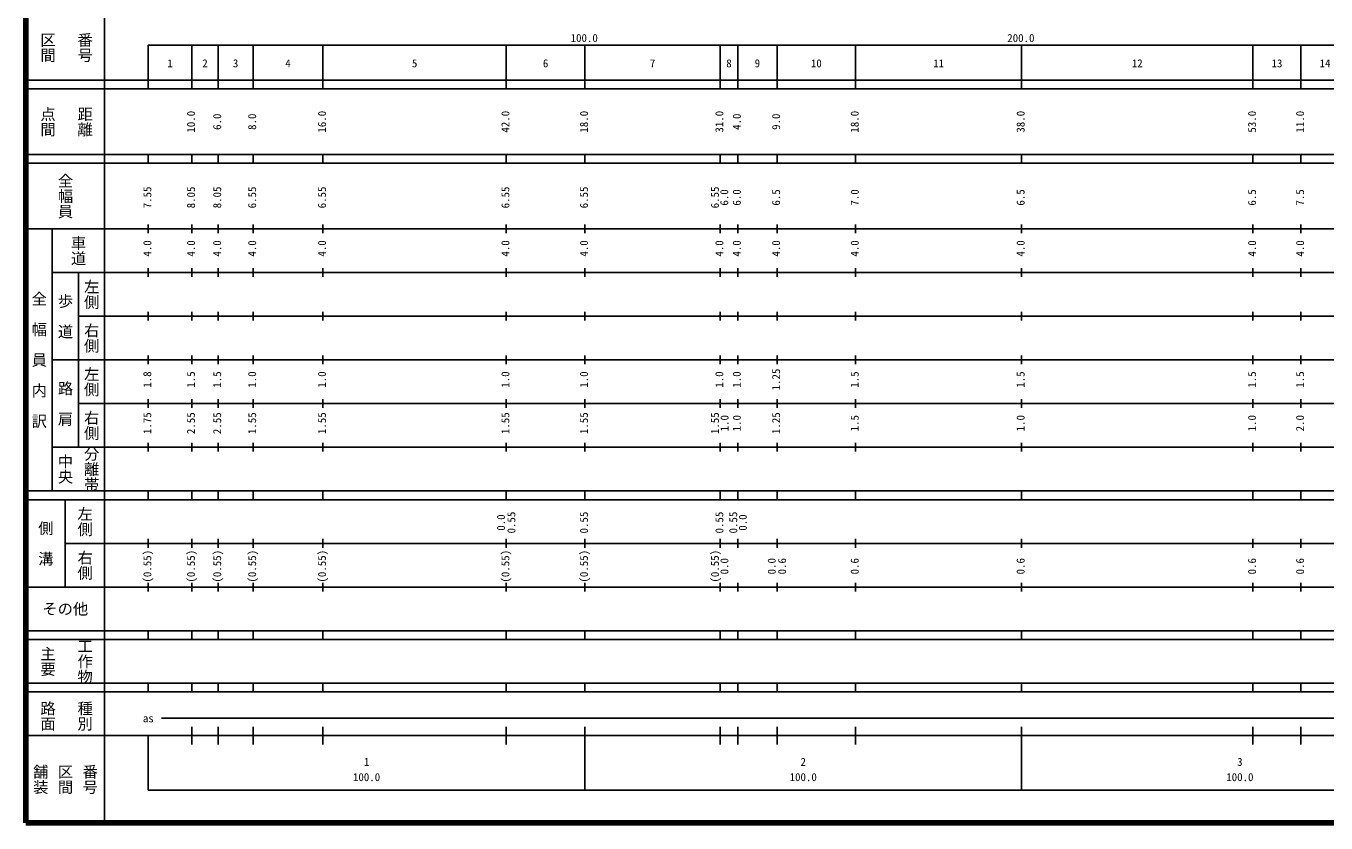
# Model space of a CAD drawing. Units: millimetres on the paper, enlarged 1000 times. Extents: x 40000 to 680000, y 20000 to 380000.
# Drawn here: x 40000 to 337728, y 20000 to 202409 of the extents above; entities that cross this region are included whole.
import ezdxf
from ezdxf.enums import TextEntityAlignment as Align

# ---------------------------------------------------------------- set-up
doc = ezdxf.new("R2010")
doc.units = ezdxf.units.MM
doc.header["$LTSCALE"] = 1000
doc.layers.add('M-TTL', color=2, linetype='Continuous', lineweight=140)
doc.layers.add('M-TTL-BAND', color=7, linetype='Continuous', lineweight=25)
doc.styles.add('@ＭＳ ゴシック', font='')
doc.styles.add('ＭＳ ゴシック', font='')
doc.styles.get('@ＭＳ ゴシック').set_extended_font_data('@MS Gothic')
doc.styles.get('ＭＳ ゴシック').set_extended_font_data('MS Gothic')

msp = doc.modelspace()

# ---------------------------------------------------------------- linework, layer by layer
at = {"layer": 'M-TTL'}
for p, q in [((40000, 380000), (40000, 20000)), ((40000, 20000), (680000, 20000))]:
    msp.add_line(p, q, dxfattribs=at)
at = {"layer": 'M-TTL-BAND'}
for p, q in [((58000, 370000), (58000, 20000)), ((68000, 198000), (579000, 198000)), ((68000, 198000), (68000, 188000)), ((78000, 188000), (78000, 198000)), ((84000, 188000), (84000, 198000)), ((92000, 188000), (92000, 198000)), ((108000, 188000), (108000, 198000)), ((150000, 188000), (150000, 198000)), ((168000, 188000), (168000, 198000)), ((199000, 188000), (199000, 198000)), ((203000, 188000), (203000, 198000)), ((212000, 188000), (212000, 198000)), ((230000, 188000), (230000, 198000)), ((268000, 188000), (268000, 198000)), ((321000, 188000), (321000, 198000)), ((332000, 188000), (332000, 198000)), ((40000, 190000), (579000, 190000)), ((40000, 188000), (579000, 188000)), ((40000, 173000), (579000, 173000)), ((68000, 171000), (68000, 173000)), ((78000, 171000), (78000, 173000)), ((84000, 171000), (84000, 173000)), ((92000, 171000), (92000, 173000)), ((108000, 171000), (108000, 173000)), ((150000, 171000), (150000, 173000)), ((168000, 171000), (168000, 173000)), ((199000, 171000), (199000, 173000)), ((203000, 171000), (203000, 173000)), ((212000, 171000), (212000, 173000)), ((230000, 171000), (230000, 173000)), ((268000, 171000), (268000, 173000)), ((321000, 171000), (321000, 173000)), ((332000, 171000), (332000, 173000)), ((40000, 171000), (579000, 171000)), ((40000, 156000), (579000, 156000)), ((46000, 96000), (46000, 156000)), ((68000, 155000), (68000, 157000)), ((78000, 155000), (78000, 157000)), ((84000, 155000), (84000, 157000)), ((92000, 155000), (92000, 157000)), ((108000, 155000), (108000, 157000)), ((150000, 155000), (150000, 157000)), ((168000, 155000), (168000, 157000)), ((199000, 155000), (199000, 157000)), ((203000, 155000), (203000, 157000)), ((212000, 155000), (212000, 157000)), ((230000, 155000), (230000, 157000)), ((268000, 155000), (268000, 157000)), ((321000, 155000), (321000, 157000)), ((332000, 155000), (332000, 157000)), ((46000, 146000), (579000, 146000)), ((52000, 146000), (52000, 106000)), ((68000, 145000), (68000, 147000)), ((78000, 145000), (78000, 147000)), ((84000, 145000), (84000, 147000)), ((92000, 145000), (92000, 147000)), ((108000, 145000), (108000, 147000)), ((150000, 145000), (150000, 147000)), ((168000, 145000), (168000, 147000)), ((199000, 145000), (199000, 147000)), ((203000, 145000), (203000, 147000)), ((212000, 145000), (212000, 147000)), ((230000, 145000), (230000, 147000)), ((268000, 145000), (268000, 147000)), ((321000, 145000), (321000, 147000)), ((332000, 145000), (332000, 147000)), ((68000, 135000), (68000, 137000)), ((78000, 135000), (78000, 137000)), ((84000, 135000), (84000, 137000)), ((92000, 135000), (92000, 137000)), ((108000, 135000), (108000, 137000)), ((150000, 135000), (150000, 137000)), ((168000, 135000), (168000, 137000)), ((199000, 135000), (199000, 137000)), ((203000, 135000), (203000, 137000)), ((212000, 135000), (212000, 137000)), ((230000, 135000), (230000, 137000)), ((268000, 135000), (268000, 137000)), ((321000, 135000), (321000, 137000)), ((332000, 135000), (332000, 137000)), ((52000, 136000), (579000, 136000)), ((46000, 126000), (579000, 126000)), ((68000, 125000), (68000, 127000)), ((78000, 125000), (78000, 127000)), ((84000, 125000), (84000, 127000)), ((92000, 125000), (92000, 127000)), ((108000, 125000), (108000, 127000)), ((150000, 125000), (150000, 127000)), ((168000, 125000), (168000, 127000)), ((199000, 125000), (199000, 127000)), ((203000, 125000), (203000, 127000)), ((212000, 125000), (212000, 127000)), ((230000, 125000), (230000, 127000)), ((268000, 125000), (268000, 127000)), ((321000, 125000), (321000, 127000)), ((332000, 125000), (332000, 127000)), ((68000, 115000), (68000, 117000)), ((78000, 115000), (78000, 117000)), ((84000, 115000), (84000, 117000)), ((92000, 115000), (92000, 117000)), ((108000, 115000), (108000, 117000)), ((150000, 115000), (150000, 117000)), ((168000, 115000), (168000, 117000)), ((199000, 115000), (199000, 117000)), ((203000, 115000), (203000, 117000)), ((212000, 115000), (212000, 117000)), ((230000, 115000), (230000, 117000)), ((268000, 115000), (268000, 117000)), ((321000, 115000), (321000, 117000)), ((332000, 115000), (332000, 117000)), ((52000, 116000), (579000, 116000)), ((46000, 106000), (579000, 106000)), ((68000, 105000), (68000, 107000)), ((78000, 105000), (78000, 107000)), ((84000, 105000), (84000, 107000)), ((92000, 105000), (92000, 107000)), ((108000, 105000), (108000, 107000)), ((150000, 105000), (150000, 107000)), ((168000, 105000), (168000, 107000)), ((199000, 105000), (199000, 107000)), ((203000, 105000), (203000, 107000)), ((212000, 105000), (212000, 107000)), ((230000, 105000), (230000, 107000)), ((268000, 105000), (268000, 107000)), ((321000, 105000), (321000, 107000)), ((332000, 105000), (332000, 107000)), ((40000, 96000), (579000, 96000)), ((68000, 94000), (68000, 96000)), ((78000, 94000), (78000, 96000)), ((84000, 94000), (84000, 96000)), ((92000, 94000), (92000, 96000)), ((108000, 94000), (108000, 96000)), ((150000, 94000), (150000, 96000)), ((168000, 94000), (168000, 96000)), ((199000, 94000), (199000, 96000)), ((203000, 94000), (203000, 96000)), ((212000, 94000), (212000, 96000)), ((230000, 94000), (230000, 96000)), ((268000, 94000), (268000, 96000)), ((321000, 94000), (321000, 96000)), ((332000, 94000), (332000, 96000)), ((40000, 94000), (579000, 94000)), ((49000, 94000), (49000, 74000)), ((49000, 84000), (579000, 84000)), ((68000, 83000), (68000, 85000)), ((78000, 83000), (78000, 85000)), ((84000, 83000), (84000, 85000)), ((92000, 83000), (92000, 85000)), ((108000, 83000), (108000, 85000)), ((150000, 83000), (150000, 85000)), ((168000, 83000), (168000, 85000)), ((199000, 83000), (199000, 85000)), ((203000, 83000), (203000, 85000)), ((212000, 83000), (212000, 85000)), ((230000, 83000), (230000, 85000)), ((268000, 83000), (268000, 85000)), ((321000, 83000), (321000, 85000)), ((332000, 83000), (332000, 85000)), ((68000, 73000), (68000, 75000)), ((78000, 73000), (78000, 75000)), ((84000, 73000), (84000, 75000)), ((92000, 73000), (92000, 75000)), ((108000, 73000), (108000, 75000)), ((150000, 73000), (150000, 75000)), ((168000, 73000), (168000, 75000)), ((199000, 73000), (199000, 75000)), ((203000, 73000), (203000, 75000)), ((212000, 73000), (212000, 75000)), ((230000, 73000), (230000, 75000)), ((268000, 73000), (268000, 75000)), ((321000, 73000), (321000, 75000)), ((332000, 73000), (332000, 75000)), ((40000, 74000), (579000, 74000)), ((40000, 64000), (579000, 64000)), ((68000, 62000), (68000, 64000)), ((78000, 62000), (78000, 64000)), ((84000, 62000), (84000, 64000)), ((92000, 62000), (92000, 64000)), ((108000, 62000), (108000, 64000)), ((150000, 62000), (150000, 64000)), ((168000, 62000), (168000, 64000)), ((199000, 62000), (199000, 64000)), ((203000, 62000), (203000, 64000)), ((212000, 62000), (212000, 64000)), ((230000, 62000), (230000, 64000)), ((268000, 62000), (268000, 64000)), ((321000, 62000), (321000, 64000)), ((332000, 62000), (332000, 64000)), ((40000, 62000), (579000, 62000)), ((40000, 52000), (579000, 52000)), ((68000, 50000), (68000, 52000)), ((78000, 50000), (78000, 52000)), ((84000, 50000), (84000, 52000)), ((92000, 50000), (92000, 52000)), ((108000, 50000), (108000, 52000)), ((150000, 50000), (150000, 52000)), ((168000, 50000), (168000, 52000)), ((199000, 50000), (199000, 52000)), ((203000, 50000), (203000, 52000)), ((212000, 50000), (212000, 52000)), ((230000, 50000), (230000, 52000)), ((268000, 50000), (268000, 52000)), ((321000, 50000), (321000, 52000)), ((332000, 50000), (332000, 52000)), ((40000, 50000), (579000, 50000)), ((71000, 44000), (550000, 44000)), ((78000, 38000), (78000, 42000)), ((84000, 38000), (84000, 42000)), ((92000, 38000), (92000, 42000)), ((108000, 38000), (108000, 42000)), ((150000, 38000), (150000, 42000)), ((168000, 27500), (168000, 42000)), ((199000, 38000), (199000, 42000)), ((203000, 38000), (203000, 42000)), ((212000, 38000), (212000, 42000)), ((230000, 38000), (230000, 42000)), ((268000, 27500), (268000, 42000)), ((321000, 38000), (321000, 42000)), ((332000, 38000), (332000, 42000)), ((40000, 40000), (579000, 40000)), ((68000, 40000), (68000, 27500)), ((68000, 27500), (579000, 27500))]:
    msp.add_line(p, q, dxfattribs=at)

# ---------------------------------------------------------------- texts
at = {"layer": 'M-TTL-BAND', "style": '@ＭＳ ゴシック'}
for s, p in [('区間', (45000, 197500)), ('番号', (53500, 197500)), ('点間', (45000, 180500)), ('距離', (53500, 180500)), ('全幅員', (49000, 163500)), ('車道', (52000, 151000)), ('左側', (55000, 141000)), ('全\u3000幅\u3000員\u3000内\u3000訳', (43000, 126000)), ('歩\u3000道', (49000, 136000)), ('右側', (55000, 131000)), ('左側', (55000, 121000)), ('路\u3000肩', (49000, 116000)), ('右側', (55000, 111000)), ('中央', (49000, 101000)), ('分離帯', (55000, 101000)), ('左側', (53500, 89000)), ('側\u3000溝', (44500, 84000)), ('右側', (53500, 79000)), ('主要', (45000, 57000)), ('工作物', (53500, 57000)), ('路面', (45000, 44500)), ('種別', (53500, 44500)), ('舗装', (43333, 30000)), ('区間', (49000, 30000)), ('番号', (54667, 30000))]:
    msp.add_text(s, height=2566, rotation=270, dxfattribs=at).set_placement(p, align=Align.MIDDLE_CENTER)
at = {"layer": 'M-TTL-BAND', "style": 'ＭＳ ゴシック'}
for s, p in [('100.0', (167844, 198195)), ('200.0', (267844, 198195)), ('1', (73000, 192405)), ('2', (81000, 192405)), ('3', (88000, 192405)), ('4', (100000, 192405)), ('5', (129000, 192405)), ('6', (159000, 192405)), ('7', (183500, 192405)), ('8', (201000, 192405)), ('9', (207500, 192405)), ('10', (221000, 192405)), ('11', (249000, 192405)), ('12', (294500, 192405)), ('13', (326500, 192405)), ('14', (337500, 192405)), ('as', (68000, 42500)), ('1', (118000, 32523)), ('2', (218000, 32523)), ('3', (318000, 32523)), ('100.0', (118000, 29033)), ('100.0', (218000, 29033)), ('100.0', (318000, 29033))]:
    msp.add_text(s, height=1833, dxfattribs=at).set_placement(p, align=Align.BOTTOM_CENTER)
for s, p in [('10.0', (79247, 180500)), ('6.0', (85247, 180500)), ('8.0', (93247, 180500)), ('16.0', (109247, 180500)), ('42.0', (151247, 180500)), ('18.0', (169247, 180500)), ('31.0', (200247, 180500)), ('4.0', (204247, 180500)), ('9.0', (213247, 180500)), ('18.0', (231247, 180500)), ('38.0', (269247, 180500)), ('53.0', (322247, 180500)), ('11.0', (333247, 180500)), ('7.55', (69247, 163174)), ('8.05', (79247, 163174)), ('8.05', (85247, 163174)), ('6.55', (93247, 163174)), ('6.55', (109247, 163174)), ('6.55', (151247, 163174)), ('6.55', (169247, 163174)), ('6.55', (199247, 163174)), ('6.0', (201370, 163174)), ('6.0', (204247, 163174)), ('6.5', (213247, 163174)), ('7.0', (231247, 163174)), ('6.5', (269247, 163174)), ('6.5', (322247, 163174)), ('7.5', (333247, 163174)), ('4.0', (69247, 151500)), ('4.0', (79247, 151500)), ('4.0', (85247, 151500)), ('4.0', (93247, 151500)), ('4.0', (109247, 151500)), ('4.0', (151247, 151500)), ('4.0', (169247, 151500)), ('4.0', (200247, 151500)), ('4.0', (204247, 151500)), ('4.0', (213247, 151500)), ('4.0', (231247, 151500)), ('4.0', (269247, 151500)), ('4.0', (322247, 151500)), ('4.0', (333247, 151500)), ('1.8', (69247, 121500)), ('1.5', (79247, 121500)), ('1.5', (85247, 121500)), ('1.0', (93247, 121500)), ('1.0', (109247, 121500)), ('1.0', (151247, 121500)), ('1.0', (169247, 121500)), ('1.0', (200247, 121500)), ('1.0', (204247, 121500)), ('1.25', (213247, 121500)), ('1.5', (231247, 121500)), ('1.5', (269247, 121500)), ('1.5', (322247, 121500)), ('1.5', (333247, 121500)), ('1.75', (69247, 111500)), ('2.55', (79247, 111500)), ('2.55', (85247, 111500)), ('1.55', (93247, 111500)), ('1.55', (109247, 111500)), ('1.55', (151247, 111500)), ('1.55', (169247, 111500)), ('1.55', (199247, 111500)), ('1.0', (201444, 111500)), ('1.0', (204247, 111500)), ('1.25', (213247, 111500)), ('1.5', (231247, 111500)), ('1.0', (269247, 111500)), ('1.0', (322247, 111500)), ('2.0', (333247, 111500)), ('0.0', (150247, 88764)), ('0.55', (152617, 88764)), ('0.55', (169247, 88764)), ('0.55', (200247, 88764)), ('0.55', (203433, 88764)), ('0.0', (205617, 88764)), ('(0.55)', (69247, 78764)), ('(0.55)', (79247, 78764)), ('(0.55)', (85247, 78764)), ('(0.55)', (93247, 78764)), ('(0.55)', (109247, 78764)), ('(0.55)', (151247, 78764)), ('(0.55)', (169247, 78764)), ('(0.55)', (199247, 78764)), ('0.0', (201405, 78764)), ('0.0', (212247, 78764)), ('0.6', (214617, 78764)), ('0.6', (231247, 78764)), ('0.6', (269247, 78764)), ('0.6', (322247, 78764)), ('0.6', (333247, 78764))]:
    msp.add_text(s, height=1833, rotation=90, dxfattribs=at).set_placement(p, align=Align.BOTTOM_CENTER)
msp.add_text('その他', height=2566, dxfattribs=at).set_placement((49000, 69000), align=Align.MIDDLE_CENTER)

doc.saveas('drawing.dxf')
